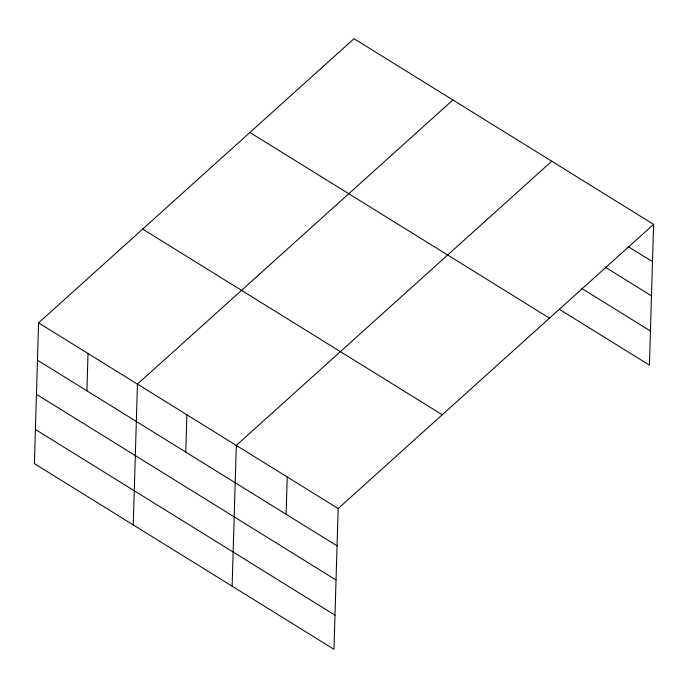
<?xml version="1.0" encoding="UTF-8"?>
<svg xmlns="http://www.w3.org/2000/svg" width="688" height="688" viewBox="0 0 688 688"><rect width="100%" height="100%" fill="white"/><g stroke="black" fill="none" stroke-linecap="round" stroke-linejoin="round"><path stroke-width="1.03" d="M38.58 322.87L34.4 463.635L333.981 649.309L338.161 508.535L653.6 224.365L354.019 38.691L38.58 322.87L338.161 508.535M86.903 390.818L88.012 353.503M133.257 524.91L137.437 384.136L452.885 99.966M185.76 452.093L186.869 414.778M232.123 586.176L236.302 445.411L551.742 161.241M286.122 514.289L287.231 476.973M653.6 224.365L649.42 365.13L559.387 309.333M627.938 246.467L652.491 261.681M605.096 267.073L651.476 295.823M581.317 288.16L650.435 330.997M249.925 132.474L549.506 318.14M142.674 229.095L442.255 414.761M37.47 360.185L337.051 545.851M36.455 394.327L336.036 579.993M35.415 429.493L334.996 615.167"/></g></svg>
